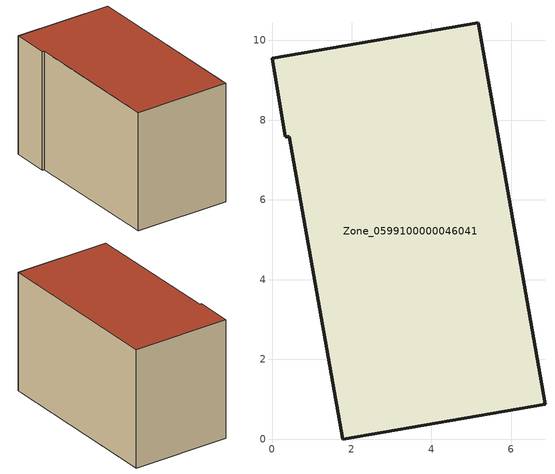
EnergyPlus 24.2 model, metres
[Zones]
Zone_0599100000046041
 floor ground (C_G): 1.78,0 0.43,7.59 0.33,7.58 0,9.55 5.18,10.44 6.85,0.87 z0
 wall outside (C_F): 0.43,7.59 1.78,0 6.85,0.87 5.18,10.44 0,9.55 0.33,7.58 0.43,7.59 z0:6.44
 roof outside (C_R): 0,9.55 0.33,7.58 0.43,7.59 1.78,0 6.85,0.87 5.18,10.44 z6.44
[BUILDING]
Pand.0599100000046041: North Axis=0; Terrain=City; Loads Convergence Tolerance Value=0.04; Temperature Convergence Tolerance Value=0.4; Solar Distribution=FullExterior; Maximum Number of Warmup Days=25; Minimum Number of Warmup Days=1
[Site:Location]
Rotterdam.The.Hague.AP_ZH_NLD Design_Conditions: Latitude=51.96; Longitude=4.45; Time Zone=1; Elevation=-4.5
[SITE:GROUNDTEMPERATURE:BUILDINGSURFACE]
18, 18, 18, 18, 18, 18, 18, 18, 18, 18, 18, 18
[MATERIAL] Thermal Absorptance=0.9; Solar Absorptance=0.7; Visible Absorptance=0.7
Name | Roughness | Thickness | Conductivity | Density | Specific Heat
G.TI.1946 | MediumSmooth | 0.15 | 1 | 540 | 1210
F.TI.1946 | Rough | 0.3 | 0.857143 | 1920 | 840
R.TI.1946 | MediumRough | 0.2 | 0.1 | 1500 | 1000
[CONSTRUCTION]
C_G: G.TI.1946
C_F: F.TI.1946
C_R: R.TI.1946
[ZONE]
Zone_0599100000046041: Type=1; Multiplier=1; Ceiling Height=Autocalculate; Volume=Autocalculate; Floor Area=autocalculate; Part of Total Floor Area=Yes
[ZONEINFILTRATION:DESIGNFLOWRATE]
Infil_Zone_0599100000046041: Zone or ZoneList or Space or SpaceList=Zone_0599100000046041; Schedule=AlwaysOn; Design Flow Rate Calculation Method=Flow/Area; Flow Rate per Floor Area=0.003; Constant Term Coefficient=1; Temperature Term Coefficient=0; Velocity Term Coefficient=0; Velocity Squared Term Coefficient=0
[HVACTEMPLATE:ZONE:IDEALLOADSAIRSYSTEM]
Zone_0599100000046041: Maximum Heating Supply Air Temperature=50; Minimum Cooling Supply Air Temperature=13; Maximum Heating Supply Air Humidity Ratio=0.0156; Minimum Cooling Supply Air Humidity Ratio=0.0077; Heating Limit=NoLimit; Cooling Limit=NoLimit; Dehumidification Control Type=ConstantSensibleHeatRatio; Cooling Sensible Heat Ratio=0.7; Dehumidification Setpoint=60; Humidification Control Type=None; Humidification Setpoint=30; Outdoor Air Method=None; Outdoor Air Flow Rate per Person=0.00944; Outdoor Air Flow Rate per Zone Floor Area=0; Outdoor Air Flow Rate per Zone=0; Demand Controlled Ventilation Type=None; Outdoor Air Economizer Type=NoEconomizer; Heat Recovery Type=None; Sensible Heat Recovery Effectiveness=0.7; Latent Heat Recovery Effectiveness=0.65
[ZONECONTROL:THERMOSTAT]
ThermostatControl_Zone_0599100000046041: Zone or ZoneList=Zone_0599100000046041; Control Type Schedule=DualSetpointControlType; Control 1=Thermostat_Zone_0599100000046041; Temperature Difference Between Cutout And Setpoint=0
[THERMOSTATSETPOINT:DUALSETPOINT]
Thermostat_Zone_0599100000046041: Heating Setpoint Temperature Schedule=HeatingSetpoint_Zone_0599100000046041; Cooling Setpoint Temperature Schedule=CoolingSetpoint_Zone_0599100000046041
[SCHEDULE:COMPACT]
HeatingSetpoint_Zone_0599100000046041: Through: 12/31, For: AllDays, Until: 24:00, 21
CoolingSetpoint_Zone_0599100000046041: Through: 12/31, For: AllDays, Until: 24:00, 24
DualSetpointControlType: Through: 12/31, For: AllDays, Until: 24:00, 4
AlwaysOn: Through: 12/31, For: AllDays, Until: 24:00, 1
